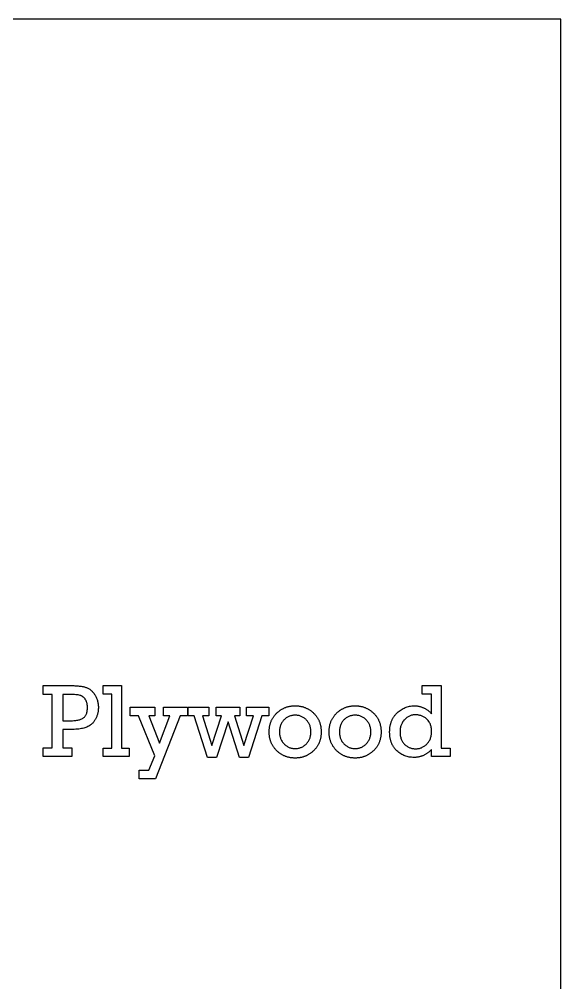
# Model space of a CAD drawing. Extents: x 1 to 138, y 1 to 97.
# Drawn here: x 127.09 to 138.39, y 39.66 to 59.75 of the extents above; entities that cross this region are included whole.
import ezdxf

# ---------------------------------------------------------------- set-up
doc = ezdxf.new("R2010")
doc.units = 0
doc.layers.add('_XREF_-_SIDE_-_01', color=1, linetype='CONTINUOUS')

msp = doc.modelspace()

# ---------------------------------------------------------------- linework, layer by layer
at = {"layer": '_XREF_-_SIDE_-_01'}
for points in [[(115.311, 30.053), (138.387, 30.053), (138.387, 59.753), (115.311, 59.753)], [(127.774, 44.564), (127.774, 45.675), (127.588, 45.675), (127.588, 45.86), (128.117, 45.86), (128.173, 45.859), (128.226, 45.858), (128.251, 45.857), (128.275, 45.855), (128.299, 45.854), (128.321, 45.852), (128.342, 45.849), (128.363, 45.847), (128.382, 45.844), (128.401, 45.841), (128.419, 45.838), (128.435, 45.835), (128.451, 45.831), (128.466, 45.827), (128.481, 45.822), (128.495, 45.817), (128.508, 45.812), (128.522, 45.805), (128.535, 45.798), (128.548, 45.79), (128.561, 45.782), (128.573, 45.773), (128.585, 45.763), (128.597, 45.753), (128.608, 45.742), (128.619, 45.73), (128.63, 45.718), (128.64, 45.705), (128.651, 45.691), (128.661, 45.677), (128.67, 45.663), (128.679, 45.647), (128.687, 45.632), (128.695, 45.616), (128.702, 45.6), (128.708, 45.584), (128.714, 45.567), (128.719, 45.55), (128.724, 45.533), (128.728, 45.515), (128.731, 45.497), (128.734, 45.479), (128.736, 45.46), (128.738, 45.441), (128.739, 45.422), (128.739, 45.402), (128.739, 45.386), (128.738, 45.371), (128.737, 45.355), (128.736, 45.34), (128.734, 45.325), (128.732, 45.311), (128.729, 45.296), (128.726, 45.282), (128.723, 45.268), (128.719, 45.254), (128.714, 45.24), (128.71, 45.227), (128.705, 45.213), (128.699, 45.2), (128.693, 45.187), (128.687, 45.175), (128.681, 45.162), (128.674, 45.15), (128.667, 45.139), (128.66, 45.128), (128.653, 45.117), (128.645, 45.106), (128.637, 45.097), (128.629, 45.087), (128.621, 45.078), (128.613, 45.069), (128.605, 45.061), (128.596, 45.053), (128.587, 45.046), (128.578, 45.039), (128.569, 45.032), (128.559, 45.026), (128.54, 45.014), (128.52, 45.004), (128.5, 44.994), (128.478, 44.986), (128.457, 44.978), (128.434, 44.972), (128.411, 44.966), (128.388, 44.962), (128.363, 44.958), (128.334, 44.954), (128.303, 44.951), (128.268, 44.949), (128.231, 44.947), (128.19, 44.946), (128.147, 44.945), (128.1, 44.945), (127.998, 44.945), (127.998, 44.564), (128.189, 44.564), (128.189, 44.378), (127.588, 44.378), (127.588, 44.564)], [(129.021, 44.558), (129.021, 45.68), (128.838, 45.68), (128.838, 45.86), (129.223, 45.86), (129.223, 44.558), (129.381, 44.558), (129.381, 44.378), (128.838, 44.378), (128.838, 44.558)], [(136.079, 44.558), (136.079, 44.378), (135.691, 44.378), (135.691, 44.53), (135.682, 44.519), (135.672, 44.509), (135.662, 44.5), (135.652, 44.49), (135.642, 44.481), (135.632, 44.472), (135.622, 44.464), (135.612, 44.456), (135.601, 44.448), (135.59, 44.441), (135.58, 44.434), (135.569, 44.427), (135.558, 44.421), (135.546, 44.415), (135.535, 44.409), (135.524, 44.403), (135.512, 44.398), (135.5, 44.394), (135.488, 44.389), (135.476, 44.385), (135.464, 44.381), (135.452, 44.378), (135.44, 44.375), (135.427, 44.372), (135.415, 44.369), (135.402, 44.367), (135.389, 44.366), (135.376, 44.364), (135.363, 44.363), (135.35, 44.362), (135.336, 44.362), (135.323, 44.361), (135.298, 44.362), (135.273, 44.364), (135.249, 44.366), (135.225, 44.37), (135.202, 44.375), (135.179, 44.381), (135.156, 44.388), (135.134, 44.396), (135.112, 44.405), (135.09, 44.415), (135.069, 44.426), (135.048, 44.439), (135.028, 44.452), (135.008, 44.467), (134.988, 44.482), (134.969, 44.499), (134.96, 44.507), (134.951, 44.516), (134.942, 44.526), (134.934, 44.535), (134.925, 44.545), (134.917, 44.554), (134.91, 44.564), (134.903, 44.575), (134.896, 44.585), (134.889, 44.596), (134.883, 44.607), (134.876, 44.618), (134.871, 44.63), (134.865, 44.641), (134.86, 44.653), (134.855, 44.665), (134.85, 44.678), (134.846, 44.69), (134.842, 44.703), (134.838, 44.716), (134.835, 44.729), (134.832, 44.743), (134.829, 44.756), (134.826, 44.77), (134.824, 44.784), (134.822, 44.799), (134.821, 44.813), (134.819, 44.828), (134.818, 44.843), (134.818, 44.858), (134.817, 44.874), (134.817, 44.89), (134.817, 44.905), (134.818, 44.921), (134.818, 44.936), (134.819, 44.952), (134.821, 44.967), (134.822, 44.981), (134.824, 44.996), (134.827, 45.01), (134.829, 45.024), (134.832, 45.038), (134.835, 45.052), (134.839, 45.065), (134.843, 45.079), (134.847, 45.092), (134.851, 45.105), (134.856, 45.117), (134.861, 45.13), (134.866, 45.142), (134.872, 45.154), (134.878, 45.166), (134.884, 45.177), (134.891, 45.189), (134.898, 45.2), (134.905, 45.211), (134.912, 45.222), (134.92, 45.232), (134.928, 45.243), (134.937, 45.253), (134.946, 45.263), (134.955, 45.272), (134.964, 45.282), (134.973, 45.291), (134.993, 45.309), (135.013, 45.326), (135.034, 45.341), (135.054, 45.355), (135.075, 45.369), (135.097, 45.381), (135.118, 45.392), (135.14, 45.401), (135.162, 45.41), (135.185, 45.417), (135.208, 45.424), (135.231, 45.429), (135.255, 45.433), (135.278, 45.436), (135.303, 45.438), (135.327, 45.438), (135.34, 45.438), (135.353, 45.437), (135.366, 45.437), (135.378, 45.436), (135.391, 45.434), (135.403, 45.432), (135.416, 45.43), (135.428, 45.428), (135.44, 45.425), (135.452, 45.422), (135.464, 45.419), (135.476, 45.415), (135.488, 45.411), (135.5, 45.406), (135.511, 45.402), (135.523, 45.397), (135.534, 45.391), (135.545, 45.386), (135.556, 45.38), (135.567, 45.373), (135.578, 45.367), (135.589, 45.36), (135.6, 45.352), (135.61, 45.345), (135.621, 45.337), (135.631, 45.328), (135.641, 45.32), (135.652, 45.311), (135.662, 45.302), (135.672, 45.292), (135.682, 45.282), (135.691, 45.272), (135.691, 45.68), (135.493, 45.68), (135.493, 45.86), (135.894, 45.86), (135.894, 44.558)], [(127.998, 45.124), (128.125, 45.124), (128.152, 45.124), (128.178, 45.125), (128.203, 45.126), (128.226, 45.128), (128.249, 45.13), (128.27, 45.133), (128.291, 45.136), (128.31, 45.14), (128.329, 45.144), (128.346, 45.148), (128.362, 45.153), (128.377, 45.159), (128.392, 45.165), (128.405, 45.172), (128.417, 45.179), (128.428, 45.186), (128.438, 45.194), (128.448, 45.203), (128.456, 45.213), (128.465, 45.223), (128.472, 45.235), (128.479, 45.246), (128.485, 45.259), (128.491, 45.272), (128.496, 45.287), (128.5, 45.301), (128.504, 45.317), (128.507, 45.333), (128.509, 45.35), (128.511, 45.368), (128.512, 45.387), (128.512, 45.406), (128.512, 45.419), (128.511, 45.431), (128.51, 45.443), (128.509, 45.454), (128.508, 45.465), (128.506, 45.476), (128.503, 45.487), (128.501, 45.498), (128.498, 45.508), (128.495, 45.518), (128.491, 45.528), (128.487, 45.537), (128.482, 45.546), (128.478, 45.555), (128.473, 45.564), (128.467, 45.572), (128.462, 45.58), (128.456, 45.588), (128.45, 45.595), (128.444, 45.602), (128.437, 45.609), (128.431, 45.615), (128.424, 45.621), (128.417, 45.626), (128.41, 45.631), (128.403, 45.636), (128.396, 45.64), (128.388, 45.644), (128.381, 45.648), (128.373, 45.651), (128.365, 45.654), (128.357, 45.656), (128.339, 45.661), (128.318, 45.664), (128.295, 45.668), (128.268, 45.67), (128.239, 45.672), (128.208, 45.673), (128.173, 45.674), (128.136, 45.675), (127.998, 45.675)], [(129.916, 44.397), (129.577, 45.229), (129.406, 45.229), (129.406, 45.409), (129.916, 45.409), (129.916, 45.229), (129.792, 45.229), (130.015, 44.659), (130.233, 45.229), (130.097, 45.229), (130.097, 45.409), (130.596, 45.409), (130.596, 45.229), (130.443, 45.229), (129.933, 43.916), (129.591, 43.916), (129.591, 44.093), (129.792, 44.093)], [(131.014, 44.361), (130.738, 45.229), (130.612, 45.229), (130.612, 45.409), (131.047, 45.409), (131.047, 45.229), (130.912, 45.229), (131.109, 44.607), (131.306, 45.229), (131.194, 45.229), (131.194, 45.409), (131.692, 45.409), (131.692, 45.229), (131.579, 45.229), (131.776, 44.607), (131.974, 45.229), (131.832, 45.229), (131.832, 45.409), (132.297, 45.409), (132.297, 45.229), (132.149, 45.229), (131.873, 44.361), (131.682, 44.361), (131.446, 45.107), (131.205, 44.361)], [(132.303, 44.894), (132.304, 44.909), (132.304, 44.923), (132.305, 44.938), (132.306, 44.952), (132.307, 44.966), (132.309, 44.98), (132.311, 44.994), (132.313, 45.008), (132.316, 45.021), (132.319, 45.035), (132.322, 45.048), (132.326, 45.061), (132.33, 45.074), (132.334, 45.086), (132.338, 45.099), (132.343, 45.111), (132.348, 45.123), (132.353, 45.135), (132.359, 45.147), (132.365, 45.159), (132.371, 45.17), (132.378, 45.181), (132.385, 45.193), (132.392, 45.204), (132.4, 45.214), (132.408, 45.225), (132.416, 45.235), (132.424, 45.246), (132.433, 45.256), (132.442, 45.266), (132.451, 45.276), (132.461, 45.285), (132.471, 45.295), (132.481, 45.304), (132.491, 45.313), (132.502, 45.321), (132.512, 45.329), (132.523, 45.337), (132.533, 45.345), (132.544, 45.352), (132.555, 45.359), (132.566, 45.366), (132.578, 45.372), (132.589, 45.378), (132.601, 45.384), (132.612, 45.39), (132.624, 45.395), (132.636, 45.4), (132.648, 45.405), (132.66, 45.409), (132.673, 45.413), (132.685, 45.417), (132.698, 45.42), (132.711, 45.423), (132.723, 45.426), (132.736, 45.429), (132.75, 45.431), (132.763, 45.433), (132.776, 45.434), (132.79, 45.436), (132.804, 45.437), (132.817, 45.438), (132.831, 45.438), (132.846, 45.438), (132.873, 45.438), (132.887, 45.437), (132.9, 45.436), (132.914, 45.434), (132.927, 45.433), (132.94, 45.431), (132.953, 45.429), (132.966, 45.426), (132.979, 45.423), (132.991, 45.42), (133.004, 45.417), (133.016, 45.413), (133.028, 45.409), (133.04, 45.405), (133.052, 45.4), (133.064, 45.396), (133.076, 45.39), (133.088, 45.385), (133.099, 45.379), (133.111, 45.373), (133.122, 45.367), (133.133, 45.36), (133.144, 45.353), (133.155, 45.346), (133.166, 45.339), (133.176, 45.331), (133.187, 45.323), (133.197, 45.314), (133.208, 45.306), (133.218, 45.297), (133.228, 45.287), (133.238, 45.278), (133.247, 45.268), (133.256, 45.258), (133.265, 45.248), (133.274, 45.238), (133.282, 45.228), (133.29, 45.217), (133.298, 45.206), (133.305, 45.195), (133.312, 45.184), (133.319, 45.173), (133.325, 45.161), (133.331, 45.15), (133.337, 45.138), (133.343, 45.126), (133.348, 45.114), (133.353, 45.101), (133.357, 45.089), (133.361, 45.076), (133.365, 45.063), (133.369, 45.05), (133.372, 45.037), (133.375, 45.023), (133.378, 45.01), (133.38, 44.996), (133.382, 44.982), (133.384, 44.968), (133.385, 44.953), (133.386, 44.939), (133.387, 44.924), (133.388, 44.909), (133.388, 44.894), (133.388, 44.879), (133.387, 44.864), (133.386, 44.849), (133.385, 44.835), (133.384, 44.82), (133.382, 44.806), (133.38, 44.792), (133.378, 44.778), (133.375, 44.765), (133.372, 44.751), (133.369, 44.738), (133.365, 44.725), (133.361, 44.712), (133.357, 44.699), (133.353, 44.686), (133.348, 44.674), (133.343, 44.662), (133.337, 44.65), (133.332, 44.638), (133.325, 44.626), (133.319, 44.615), (133.312, 44.603), (133.305, 44.592), (133.298, 44.581), (133.291, 44.57), (133.283, 44.56), (133.274, 44.549), (133.266, 44.539), (133.257, 44.529), (133.248, 44.519), (133.238, 44.509), (133.228, 44.5), (133.218, 44.491), (133.208, 44.482), (133.198, 44.473), (133.188, 44.464), (133.177, 44.456), (133.166, 44.448), (133.156, 44.441), (133.145, 44.434), (133.134, 44.427), (133.123, 44.42), (133.111, 44.414), (133.1, 44.408), (133.088, 44.402), (133.077, 44.396), (133.065, 44.391), (133.053, 44.386), (133.041, 44.382), (133.029, 44.378), (133.017, 44.374), (133.004, 44.37), (132.992, 44.367), (132.979, 44.363), (132.966, 44.361), (132.953, 44.358), (132.94, 44.356), (132.927, 44.354), (132.914, 44.352), (132.9, 44.351), (132.887, 44.35), (132.873, 44.349), (132.846, 44.349), (132.831, 44.349), (132.817, 44.349), (132.803, 44.35), (132.789, 44.351), (132.776, 44.352), (132.762, 44.354), (132.748, 44.356), (132.735, 44.358), (132.722, 44.361), (132.709, 44.364), (132.696, 44.367), (132.683, 44.37), (132.671, 44.374), (132.658, 44.378), (132.646, 44.382), (132.634, 44.387), (132.622, 44.392), (132.61, 44.397), (132.599, 44.403), (132.587, 44.409), (132.576, 44.415), (132.564, 44.421), (132.553, 44.428), (132.542, 44.435), (132.531, 44.442), (132.521, 44.45), (132.51, 44.458), (132.5, 44.466), (132.489, 44.475), (132.479, 44.483), (132.469, 44.493), (132.46, 44.502), (132.45, 44.512), (132.441, 44.521), (132.432, 44.531), (132.423, 44.542), (132.415, 44.552), (132.406, 44.563), (132.399, 44.573), (132.391, 44.584), (132.384, 44.595), (132.377, 44.606), (132.371, 44.617), (132.364, 44.629), (132.358, 44.641), (132.353, 44.652), (132.348, 44.664), (132.342, 44.677), (132.338, 44.689), (132.333, 44.701), (132.329, 44.714), (132.325, 44.727), (132.322, 44.74), (132.319, 44.753), (132.316, 44.766), (132.313, 44.78), (132.311, 44.794), (132.309, 44.807), (132.307, 44.821), (132.306, 44.836), (132.305, 44.85), (132.304, 44.864), (132.304, 44.879)], [(133.554, 44.894), (133.554, 44.909), (133.554, 44.923), (133.555, 44.938), (133.556, 44.952), (133.558, 44.966), (133.559, 44.98), (133.561, 44.994), (133.564, 45.008), (133.566, 45.021), (133.569, 45.035), (133.572, 45.048), (133.576, 45.061), (133.58, 45.074), (133.584, 45.086), (133.588, 45.099), (133.593, 45.111), (133.598, 45.123), (133.604, 45.135), (133.609, 45.147), (133.615, 45.159), (133.622, 45.17), (133.628, 45.181), (133.635, 45.193), (133.642, 45.204), (133.65, 45.214), (133.658, 45.225), (133.666, 45.235), (133.675, 45.246), (133.683, 45.256), (133.692, 45.266), (133.702, 45.276), (133.711, 45.285), (133.721, 45.295), (133.731, 45.304), (133.742, 45.313), (133.752, 45.321), (133.762, 45.329), (133.773, 45.337), (133.784, 45.345), (133.795, 45.352), (133.806, 45.359), (133.817, 45.366), (133.828, 45.372), (133.839, 45.378), (133.851, 45.384), (133.863, 45.39), (133.874, 45.395), (133.886, 45.4), (133.898, 45.405), (133.911, 45.409), (133.923, 45.413), (133.936, 45.417), (133.948, 45.42), (133.961, 45.423), (133.974, 45.426), (133.987, 45.429), (134, 45.431), (134.013, 45.433), (134.027, 45.434), (134.04, 45.436), (134.054, 45.437), (134.068, 45.438), (134.082, 45.438), (134.096, 45.438), (134.123, 45.438), (134.137, 45.437), (134.151, 45.436), (134.164, 45.434), (134.177, 45.433), (134.19, 45.431), (134.203, 45.429), (134.216, 45.426), (134.229, 45.423), (134.242, 45.42), (134.254, 45.417), (134.266, 45.413), (134.279, 45.409), (134.291, 45.405), (134.303, 45.4), (134.315, 45.396), (134.326, 45.39), (134.338, 45.385), (134.35, 45.379), (134.361, 45.373), (134.372, 45.367), (134.383, 45.36), (134.394, 45.353), (134.405, 45.346), (134.416, 45.339), (134.427, 45.331), (134.437, 45.323), (134.448, 45.314), (134.458, 45.306), (134.468, 45.297), (134.478, 45.287), (134.488, 45.278), (134.498, 45.268), (134.507, 45.258), (134.516, 45.248), (134.524, 45.238), (134.533, 45.228), (134.541, 45.217), (134.548, 45.206), (134.555, 45.195), (134.563, 45.184), (134.569, 45.173), (134.576, 45.161), (134.582, 45.15), (134.587, 45.138), (134.593, 45.126), (134.598, 45.114), (134.603, 45.101), (134.607, 45.089), (134.612, 45.076), (134.616, 45.063), (134.619, 45.05), (134.622, 45.037), (134.625, 45.023), (134.628, 45.01), (134.63, 44.996), (134.632, 44.982), (134.634, 44.968), (134.636, 44.953), (134.637, 44.939), (134.637, 44.924), (134.638, 44.909), (134.638, 44.894), (134.638, 44.879), (134.637, 44.864), (134.637, 44.849), (134.636, 44.835), (134.634, 44.82), (134.632, 44.806), (134.63, 44.792), (134.628, 44.778), (134.625, 44.765), (134.622, 44.751), (134.619, 44.738), (134.616, 44.725), (134.612, 44.712), (134.608, 44.699), (134.603, 44.686), (134.598, 44.674), (134.593, 44.662), (134.588, 44.65), (134.582, 44.638), (134.576, 44.626), (134.569, 44.615), (134.563, 44.603), (134.556, 44.592), (134.548, 44.581), (134.541, 44.57), (134.533, 44.56), (134.525, 44.549), (134.516, 44.539), (134.507, 44.529), (134.498, 44.519), (134.489, 44.509), (134.479, 44.5), (134.469, 44.491), (134.459, 44.482), (134.448, 44.473), (134.438, 44.464), (134.427, 44.456), (134.417, 44.448), (134.406, 44.441), (134.395, 44.434), (134.384, 44.427), (134.373, 44.42), (134.362, 44.414), (134.35, 44.408), (134.339, 44.402), (134.327, 44.396), (134.315, 44.391), (134.303, 44.386), (134.291, 44.382), (134.279, 44.378), (134.267, 44.374), (134.255, 44.37), (134.242, 44.367), (134.229, 44.363), (134.217, 44.361), (134.204, 44.358), (134.191, 44.356), (134.178, 44.354), (134.164, 44.352), (134.151, 44.351), (134.137, 44.35), (134.124, 44.349), (134.096, 44.349), (134.082, 44.349), (134.067, 44.349), (134.053, 44.35), (134.04, 44.351), (134.026, 44.352), (134.012, 44.354), (133.999, 44.356), (133.986, 44.358), (133.972, 44.361), (133.959, 44.364), (133.947, 44.367), (133.934, 44.37), (133.921, 44.374), (133.909, 44.378), (133.897, 44.382), (133.884, 44.387), (133.872, 44.392), (133.861, 44.397), (133.849, 44.403), (133.837, 44.409), (133.826, 44.415), (133.815, 44.421), (133.803, 44.428), (133.792, 44.435), (133.782, 44.442), (133.771, 44.45), (133.76, 44.458), (133.75, 44.466), (133.74, 44.475), (133.73, 44.483), (133.72, 44.493), (133.71, 44.502), (133.7, 44.512), (133.691, 44.521), (133.682, 44.531), (133.673, 44.542), (133.665, 44.552), (133.657, 44.563), (133.649, 44.573), (133.642, 44.584), (133.634, 44.595), (133.628, 44.606), (133.621, 44.617), (133.615, 44.629), (133.609, 44.641), (133.603, 44.652), (133.598, 44.664), (133.593, 44.677), (133.588, 44.689), (133.584, 44.701), (133.58, 44.714), (133.576, 44.727), (133.572, 44.74), (133.569, 44.753), (133.566, 44.766), (133.564, 44.78), (133.561, 44.794), (133.559, 44.807), (133.558, 44.821), (133.556, 44.836), (133.555, 44.85), (133.554, 44.864), (133.554, 44.879)], [(132.518, 44.894), (132.518, 44.876), (132.519, 44.857), (132.521, 44.839), (132.524, 44.822), (132.527, 44.804), (132.531, 44.788), (132.536, 44.771), (132.541, 44.756), (132.548, 44.74), (132.555, 44.725), (132.563, 44.711), (132.571, 44.696), (132.58, 44.683), (132.591, 44.67), (132.601, 44.657), (132.613, 44.644), (132.625, 44.632), (132.637, 44.621), (132.65, 44.611), (132.663, 44.602), (132.677, 44.593), (132.69, 44.585), (132.704, 44.578), (132.719, 44.571), (132.733, 44.565), (132.748, 44.56), (132.764, 44.556), (132.78, 44.553), (132.796, 44.55), (132.812, 44.548), (132.829, 44.547), (132.846, 44.547), (132.863, 44.547), (132.88, 44.548), (132.896, 44.55), (132.913, 44.553), (132.928, 44.556), (132.944, 44.561), (132.959, 44.566), (132.974, 44.571), (132.988, 44.578), (133.002, 44.585), (133.016, 44.593), (133.029, 44.602), (133.042, 44.612), (133.055, 44.622), (133.067, 44.633), (133.079, 44.645), (133.091, 44.658), (133.101, 44.671), (133.111, 44.684), (133.121, 44.698), (133.129, 44.712), (133.137, 44.727), (133.144, 44.742), (133.15, 44.757), (133.156, 44.773), (133.16, 44.789), (133.164, 44.805), (133.168, 44.822), (133.17, 44.84), (133.172, 44.858), (133.173, 44.876), (133.174, 44.894), (133.173, 44.913), (133.172, 44.932), (133.17, 44.949), (133.168, 44.967), (133.164, 44.984), (133.16, 45.001), (133.155, 45.017), (133.15, 45.033), (133.143, 45.048), (133.136, 45.063), (133.128, 45.078), (133.12, 45.092), (133.11, 45.105), (133.1, 45.119), (133.089, 45.132), (133.078, 45.144), (133.066, 45.156), (133.053, 45.167), (133.04, 45.177), (133.027, 45.187), (133.014, 45.196), (133, 45.204), (132.986, 45.211), (132.972, 45.218), (132.957, 45.223), (132.942, 45.228), (132.927, 45.233), (132.911, 45.236), (132.895, 45.239), (132.879, 45.241), (132.862, 45.242), (132.846, 45.242), (132.828, 45.242), (132.811, 45.241), (132.794, 45.239), (132.777, 45.236), (132.761, 45.232), (132.746, 45.228), (132.73, 45.223), (132.715, 45.217), (132.701, 45.21), (132.687, 45.203), (132.673, 45.195), (132.66, 45.186), (132.647, 45.176), (132.634, 45.165), (132.622, 45.154), (132.61, 45.142), (132.599, 45.129), (132.588, 45.116), (132.579, 45.103), (132.57, 45.089), (132.561, 45.075), (132.554, 45.06), (132.547, 45.045), (132.541, 45.03), (132.535, 45.014), (132.531, 44.998), (132.527, 44.982), (132.523, 44.965), (132.521, 44.948), (132.519, 44.931), (132.518, 44.913)], [(133.768, 44.894), (133.768, 44.876), (133.769, 44.857), (133.771, 44.839), (133.774, 44.822), (133.777, 44.804), (133.781, 44.788), (133.786, 44.771), (133.792, 44.756), (133.798, 44.74), (133.805, 44.725), (133.813, 44.711), (133.822, 44.696), (133.831, 44.683), (133.841, 44.67), (133.852, 44.657), (133.863, 44.644), (133.875, 44.632), (133.888, 44.621), (133.9, 44.611), (133.914, 44.602), (133.927, 44.593), (133.941, 44.585), (133.955, 44.578), (133.969, 44.571), (133.984, 44.565), (133.999, 44.56), (134.014, 44.556), (134.03, 44.553), (134.046, 44.55), (134.062, 44.548), (134.079, 44.547), (134.096, 44.547), (134.113, 44.547), (134.13, 44.548), (134.147, 44.55), (134.163, 44.553), (134.179, 44.556), (134.194, 44.561), (134.209, 44.566), (134.224, 44.571), (134.239, 44.578), (134.253, 44.585), (134.266, 44.593), (134.28, 44.602), (134.293, 44.612), (134.305, 44.622), (134.318, 44.633), (134.33, 44.645), (134.341, 44.658), (134.352, 44.671), (134.362, 44.684), (134.371, 44.698), (134.379, 44.712), (134.387, 44.727), (134.394, 44.742), (134.4, 44.757), (134.406, 44.773), (134.411, 44.789), (134.415, 44.805), (134.418, 44.822), (134.421, 44.84), (134.422, 44.858), (134.424, 44.876), (134.424, 44.894), (134.424, 44.913), (134.422, 44.932), (134.421, 44.949), (134.418, 44.967), (134.415, 44.984), (134.41, 45.001), (134.406, 45.017), (134.4, 45.033), (134.394, 45.048), (134.387, 45.063), (134.379, 45.078), (134.37, 45.092), (134.361, 45.105), (134.351, 45.119), (134.34, 45.132), (134.328, 45.144), (134.316, 45.156), (134.303, 45.167), (134.291, 45.177), (134.278, 45.187), (134.264, 45.196), (134.251, 45.204), (134.236, 45.211), (134.222, 45.218), (134.207, 45.223), (134.192, 45.228), (134.177, 45.233), (134.162, 45.236), (134.146, 45.239), (134.129, 45.241), (134.113, 45.242), (134.096, 45.242), (134.078, 45.242), (134.061, 45.241), (134.044, 45.239), (134.028, 45.236), (134.012, 45.232), (133.996, 45.228), (133.981, 45.223), (133.966, 45.217), (133.951, 45.21), (133.937, 45.203), (133.923, 45.195), (133.91, 45.186), (133.897, 45.176), (133.884, 45.165), (133.872, 45.154), (133.861, 45.142), (133.849, 45.129), (133.839, 45.116), (133.829, 45.103), (133.82, 45.089), (133.812, 45.075), (133.804, 45.06), (133.797, 45.045), (133.791, 45.03), (133.786, 45.014), (133.781, 44.998), (133.777, 44.982), (133.774, 44.965), (133.771, 44.948), (133.769, 44.931), (133.768, 44.913)], [(135.033, 44.895), (135.034, 44.874), (135.035, 44.854), (135.037, 44.834), (135.039, 44.815), (135.043, 44.796), (135.047, 44.778), (135.052, 44.761), (135.057, 44.744), (135.064, 44.728), (135.071, 44.713), (135.079, 44.698), (135.087, 44.684), (135.097, 44.67), (135.107, 44.657), (135.118, 44.645), (135.13, 44.633), (135.142, 44.622), (135.154, 44.612), (135.167, 44.602), (135.18, 44.593), (135.193, 44.585), (135.207, 44.577), (135.221, 44.57), (135.235, 44.564), (135.25, 44.559), (135.265, 44.554), (135.28, 44.55), (135.295, 44.547), (135.311, 44.545), (135.327, 44.543), (135.343, 44.542), (135.36, 44.541), (135.376, 44.542), (135.392, 44.543), (135.408, 44.545), (135.423, 44.547), (135.438, 44.551), (135.453, 44.555), (135.468, 44.56), (135.483, 44.565), (135.497, 44.572), (135.511, 44.579), (135.525, 44.587), (135.539, 44.596), (135.552, 44.605), (135.565, 44.615), (135.578, 44.626), (135.591, 44.638), (135.603, 44.65), (135.614, 44.663), (135.625, 44.677), (135.635, 44.691), (135.644, 44.705), (135.652, 44.72), (135.659, 44.736), (135.666, 44.753), (135.672, 44.77), (135.677, 44.787), (135.681, 44.805), (135.685, 44.824), (135.688, 44.843), (135.69, 44.863), (135.691, 44.884), (135.691, 44.905), (135.691, 44.926), (135.69, 44.946), (135.688, 44.966), (135.685, 44.985), (135.681, 45.004), (135.677, 45.021), (135.672, 45.039), (135.666, 45.055), (135.659, 45.071), (135.651, 45.086), (135.643, 45.101), (135.634, 45.114), (135.623, 45.128), (135.613, 45.14), (135.601, 45.152), (135.589, 45.163), (135.576, 45.174), (135.562, 45.184), (135.549, 45.193), (135.536, 45.202), (135.522, 45.209), (135.508, 45.217), (135.494, 45.223), (135.48, 45.229), (135.465, 45.234), (135.45, 45.238), (135.435, 45.242), (135.42, 45.245), (135.405, 45.248), (135.39, 45.249), (135.374, 45.25), (135.358, 45.251), (135.341, 45.25), (135.324, 45.249), (135.308, 45.247), (135.292, 45.244), (135.276, 45.241), (135.261, 45.236), (135.246, 45.231), (135.231, 45.225), (135.217, 45.218), (135.203, 45.211), (135.19, 45.202), (135.176, 45.193), (135.164, 45.183), (135.151, 45.172), (135.139, 45.16), (135.127, 45.148), (135.116, 45.135), (135.105, 45.121), (135.095, 45.108), (135.086, 45.094), (135.077, 45.079), (135.07, 45.064), (135.063, 45.049), (135.057, 45.033), (135.051, 45.017), (135.046, 45.001), (135.042, 44.984), (135.039, 44.967), (135.036, 44.95), (135.035, 44.932), (135.034, 44.914)]]:
    msp.add_lwpolyline(points, close=True, dxfattribs=at)

doc.saveas('drawing.dxf')
